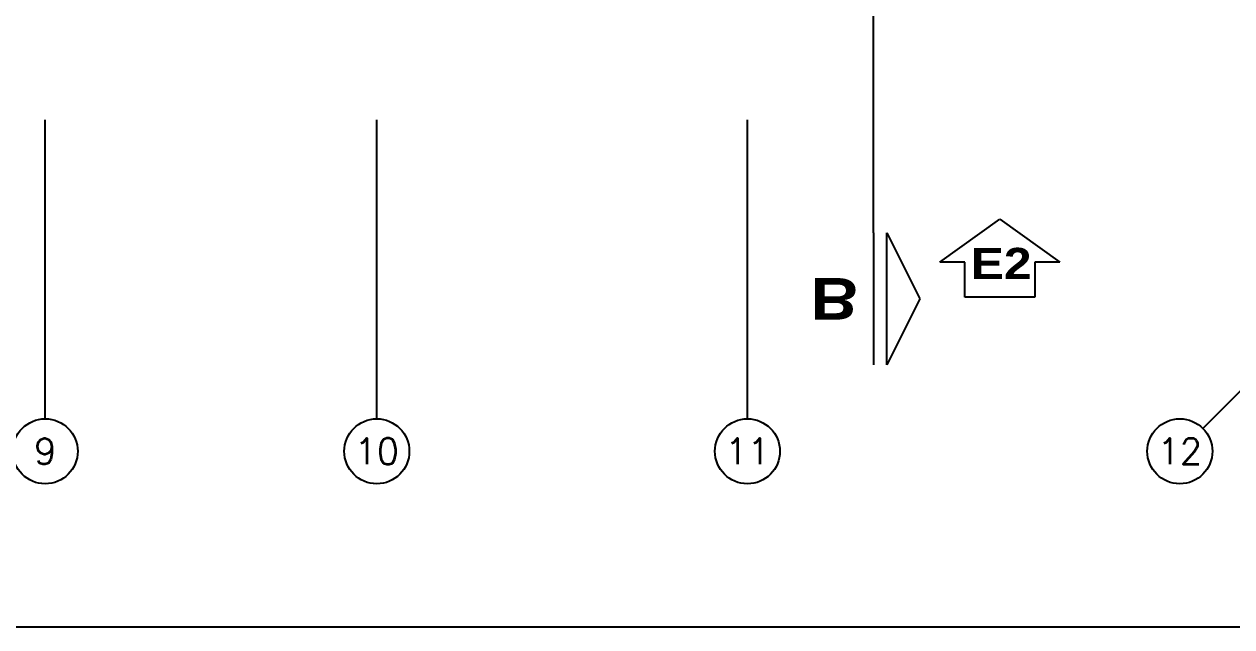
# Model space of a CAD drawing. Header units: millimetres. Extents: x 98 to 155, y -181 to 127.
# Drawn here: x 119.05 to 128.34, y 57.3 to 61.94 of the extents above; entities that cross this region are included whole.
import ezdxf
from ezdxf.enums import TextEntityAlignment as Align

# ---------------------------------------------------------------- set-up
doc = ezdxf.new("R2010")
doc.units = ezdxf.units.MM
doc.header["$LTSCALE"] = 15
for name, pattern in [('CENTER', [2, 1.25, -0.25, 0.25, -0.25]), ('PHANTOM', [63.5, 31.75, -6.35, 6.35, -6.35, 6.35, -6.35]), ('PHANTOM2', [1.25, 0.625, -0.125, 0.125, -0.125, 0.125, -0.125])]:
    doc.linetypes.add(name, pattern=pattern)
doc.layers.get('0').update_dxf_attribs({"color": 250})
for name, color, linetype in [('A-CORTE', 250, 'CENTER'), ('A-EJES', 250, 'PHANTOM'), ('L13 Texto Grande', 150, 'Continuous')]:
    doc.layers.add(name, color=color, linetype=linetype)
doc.styles.add('R140', font='ariblk.ttf', dxfattribs={"height": 3.55})
doc.styles.add('R160-75', font='ariblk.ttf', dxfattribs={"height": 0.6})
doc.styles.add('ROMANS', font='romans.shx', dxfattribs={"width": 0.8})

# ---------------------------------------------------------------- blocks, each defined once
blk = doc.blocks.new('Ejes_Torre C')
blk.add_line((26.85, -2.5), (26.4768, -2.8732))
at = {"layer": 'A-EJES', "linetype": 'PHANTOM2'}
for points in [[(17.575, -2.8), (17.575, -0.5)], [(20.125, -2.8), (20.125, -0.5)], [(22.975, -2.8), (22.975, -0.5)]]:
    blk.add_lwpolyline(points, dxfattribs=at)
at = {"layer": 'A-EJES', "linetype": 'Continuous'}
for centre in [(17.575, -3.05), (20.125, -3.05), (22.975, -3.05), (26.3, -3.05)]:
    blk.add_circle(centre, 0.25, dxfattribs=at)
at = {"layer": 'A-EJES', "linetype": 'Continuous', "style": 'ROMANS'}
for s, p in [('9', (17.575, -3.05)), ('10', (20.125, -3.05)), ('11', (22.975, -3.05)), ('12', (26.3, -3.05))]:
    blk.add_text(s, height=0.2, dxfattribs=at).set_placement(p, align=Align.MIDDLE_CENTER)
blk = doc.blocks.new('*U25')
blk.add_lwpolyline([(-4.65, -4.35), (-4.65, 0.15), (-7.86, 0.15), (-0.15, 5.69), (7.57, 0.15), (4.35, 0.15), (4.35, -4.35)], close=True)
at = {"linetype": 'Continuous', "style": 'R140'}
blk.add_attdef('ELEVACION', text='', height=3.55, dxfattribs=at).set_placement((0, 0), align=Align.MIDDLE_CENTER)
blk = doc.blocks.new('*U99')
blk.add_line((-3, -5.08), (-3, 5.08))
blk.add_lwpolyline([(-4.016, 5.08), (-4.016, -5.08), (-6.556, 0)], close=True)
at = {"linetype": 'Continuous', "style": 'R160-75'}
blk.add_attdef('A', text='', height=0.3, dxfattribs=at).set_placement((0, 0), align=Align.MIDDLE_CENTER)
blk = doc.blocks.new('Cortes-Elev.')
at = {"layer": 'A-CORTE', "linetype": 'CENTER', "ltscale": 0.5}
blk.add_lwpolyline([(23.945, 20.8306), (23.945, 37.8534)], dxfattribs=at)
ref = blk.add_blockref('*U25', (24.9256, 20.5952), dxfattribs=dict(at, xscale=0.05980032655866058, yscale=0.05980032655866058, zscale=0.05980032655866058))
ref.add_attrib('ELEVACION', 'E2', dxfattribs={"layer": '0', "linetype": 'Continuous', "height": 0.2392, "style": 'R160-75'}).set_placement((24.9256, 20.5953), align=Align.MIDDLE_CENTER)
ref = blk.add_blockref('*U99', (23.645, 20.3226), dxfattribs=dict(at, xscale=0.1, yscale=0.1, zscale=-0.1, rotation=180))
ref.add_attrib('A', 'B', dxfattribs={"layer": '0', "linetype": 'Continuous', "extrusion": (0, 0, -1), "height": 0.32, "rotation": 180, "style": 'R160-75'}).set_placement((-23.645, 20.3226), align=Align.MIDDLE)

msp = doc.modelspace()

# ---------------------------------------------------------------- linework, layer by layer
at = {"layer": 'L13 Texto Grande'}
msp.add_lwpolyline([(101.6417, 57.3047), (144.2178, 57.3047)], dxfattribs=at)

# ---------------------------------------------------------------- block references
at = {"layer": 'A-CORTE'}
msp.add_blockref('Cortes-Elev.', (101.6417, 39.505), dxfattribs=at)
at = {"layer": 'A-EJES'}
msp.add_blockref('Ejes_Torre C', (101.6417, 61.7049), dxfattribs=at)

doc.saveas('drawing.dxf')
